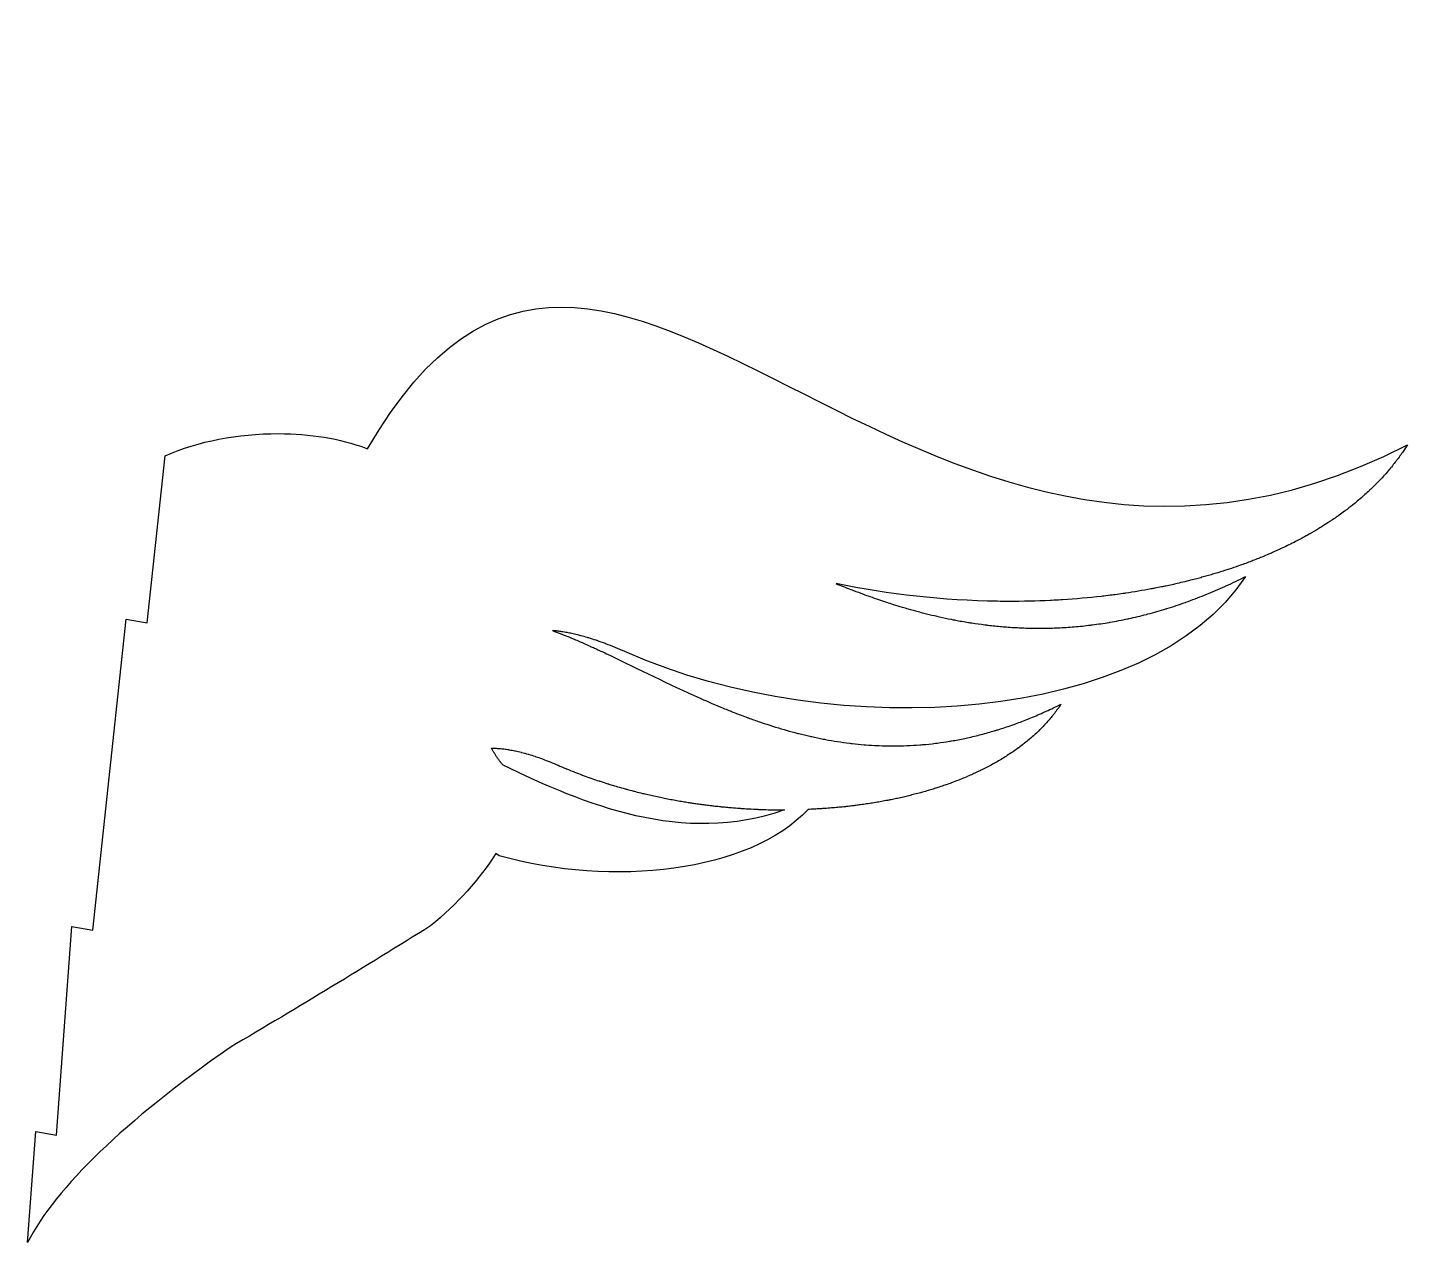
# Model space of a CAD drawing. Header units: centimetres. Extents: x -10.1 to 10.1, y -3.6 to 5.6.
# Drawn here: x 0.17 to 10.1, y -3.57 to 5.17 of the extents above; entities that cross this region are included whole.
import ezdxf

# ---------------------------------------------------------------- set-up
doc = ezdxf.new("R2010")
doc.units = ezdxf.units.CM
doc.header["$MEASUREMENT"] = 0
doc.layers.add('Camada 1', color=7, linetype='Continuous')

msp = doc.modelspace()

# ---------------------------------------------------------------- linework, layer by layer
at = {"layer": 'Camada 1'}
for points, knots in [([(3.56642, -0.79054), (4.37549, -1.01895), (5.36948, -0.90966), (5.78929, -0.4565), (5.78929, -0.4565), (5.79635, -0.45624), (5.80329, -0.45589), (5.81025, -0.45552), (5.81025, -0.45552), (5.82221, -0.45499), (5.83406, -0.45444), (5.84592, -0.45383), (5.84592, -0.45383), (5.856, -0.45327), (5.86605, -0.45269), (5.87598, -0.45208), (5.87598, -0.45208), (5.8877, -0.45131), (5.89945, -0.45057), (5.91117, -0.44975), (5.91117, -0.44975), (5.91895, -0.44919), (5.92686, -0.44867), (5.93477, -0.44806), (5.93477, -0.44806), (5.94938, -0.44692), (5.96398, -0.44573), (5.97859, -0.44449), (5.97859, -0.44449), (5.98661, -0.44378), (5.9946, -0.44303), (6.00251, -0.44232), (6.00251, -0.44232), (6.01688, -0.44102), (6.03111, -0.43962), (6.04537, -0.43814), (6.04537, -0.43814), (6.05339, -0.43732), (6.06151, -0.43645), (6.06955, -0.43549), (6.06955, -0.43549), (6.08079, -0.43425), (6.09207, -0.433), (6.10328, -0.43165), (6.10328, -0.43165), (6.11323, -0.43046), (6.12328, -0.42922), (6.1332, -0.42792), (6.1332, -0.42792), (6.14458, -0.42641), (6.15595, -0.42493), (6.16733, -0.42342), (6.16733, -0.42342), (6.1745, -0.42244), (6.1818, -0.42146), (6.18897, -0.42048), (6.18897, -0.42048), (6.20358, -0.41836), (6.21807, -0.41614), (6.23252, -0.41392), (6.23252, -0.41392), (6.23961, -0.41284), (6.24665, -0.4117), (6.25374, -0.41056), (6.25374, -0.41056), (6.26821, -0.40823), (6.28258, -0.40585), (6.29708, -0.40334), (6.29708, -0.40334), (6.30391, -0.4022), (6.3106, -0.40096), (6.31743, -0.39977), (6.31743, -0.39977), (6.33264, -0.39702), (6.34783, -0.39419), (6.36294, -0.3913), (6.36294, -0.3913), (6.36773, -0.39037), (6.37239, -0.38939), (6.37717, -0.38847), (6.37717, -0.38847), (6.39021, -0.38588), (6.40339, -0.3832), (6.4163, -0.38045), (6.4163, -0.38045), (6.42204, -0.37926), (6.42781, -0.37802), (6.43339, -0.37683), (6.43339, -0.37683), (6.44776, -0.37373), (6.46189, -0.37059), (6.47601, -0.36728), (6.47601, -0.36728), (6.48199, -0.36588), (6.4881, -0.36453), (6.49408, -0.36315), (6.49408, -0.36315), (6.50821, -0.35979), (6.52234, -0.35632), (6.53647, -0.3528), (6.53647, -0.3528), (6.54306, -0.35111), (6.54951, -0.34944), (6.5561, -0.34775), (6.5561, -0.34775), (6.57033, -0.34402), (6.58446, -0.34037), (6.59849, -0.33653), (6.59849, -0.33653), (6.60352, -0.33513), (6.60854, -0.3337), (6.61357, -0.3323), (6.61357, -0.3323), (6.62672, -0.32862), (6.63966, -0.32492), (6.6526, -0.32108), (6.6526, -0.32108), (6.65837, -0.31939), (6.66398, -0.31772), (6.66972, -0.31597), (6.66972, -0.31597), (6.6825, -0.31213), (6.69533, -0.30816), (6.7079, -0.30414), (6.7079, -0.30414), (6.71282, -0.30258), (6.71772, -0.30104), (6.72261, -0.29948), (6.72261, -0.29948), (6.73674, -0.29493), (6.75074, -0.29022), (6.76465, -0.28548), (6.76465, -0.28548), (6.76978, -0.28368), (6.77481, -0.28191), (6.77997, -0.28016), (6.77997, -0.28016), (6.79407, -0.27524), (6.8081, -0.27019), (6.82199, -0.26513), (6.82199, -0.26513), (6.82604, -0.26357), (6.83025, -0.26203), (6.83432, -0.26053), (6.83432, -0.26053), (6.84916, -0.25489), (6.86401, -0.24926), (6.87861, -0.24346), (6.87861, -0.24346), (6.88075, -0.24259), (6.88279, -0.24171), (6.88496, -0.24087), (6.88496, -0.24087), (6.89882, -0.23529), (6.91248, -0.2296), (6.92613, -0.22386), (6.92613, -0.22386), (6.92912, -0.22256), (6.93214, -0.22132), (6.93513, -0.22013), (6.93513, -0.22013), (6.94891, -0.21418), (6.96241, -0.20814), (6.97596, -0.20203), (6.97596, -0.20203), (6.98014, -0.20012), (6.98445, -0.19819), (6.98863, -0.19629), (6.98863, -0.19629), (7.00178, -0.1902), (7.01482, -0.18404), (7.02776, -0.17774), (7.02776, -0.17774), (7.03168, -0.17589), (7.03554, -0.17401), (7.03935, -0.1721), (7.03935, -0.1721), (7.05263, -0.16554), (7.06581, -0.15887), (7.07885, -0.1521), (7.07885, -0.1521), (7.0816, -0.15059), (7.08435, -0.14922), (7.08721, -0.14771), (7.08721, -0.14771), (7.10025, -0.14078), (7.11317, -0.13382), (7.126, -0.12668), (7.126, -0.12668), (7.12732, -0.12597), (7.12875, -0.12522), (7.12994, -0.12451), (7.12994, -0.12451), (7.14349, -0.11692), (7.15677, -0.10922), (7.16992, -0.10136), (7.16992, -0.10136), (7.17267, -0.0998), (7.17532, -0.09826), (7.17796, -0.0967), (7.17796, -0.0967), (7.19087, -0.08889), (7.2037, -0.08093), (7.21625, -0.07294), (7.21625, -0.07294), (7.21853, -0.07148), (7.2207, -0.07006), (7.22297, -0.06871), (7.22297, -0.06871), (7.23575, -0.06048), (7.24834, -0.05217), (7.26067, -0.04376), (7.26067, -0.04376), (7.26258, -0.04236), (7.26461, -0.04106), (7.26654, -0.03969), (7.26654, -0.03969), (7.27935, -0.03085), (7.29218, -0.02186), (7.30459, -0.0127), (7.30459, -0.0127), (7.30472, -0.01259), (7.30485, -0.01249), (7.30496, -0.01238), (7.30496, -0.01238), (7.31705, -0.00349), (7.3289, 0.00561), (7.34065, 0.01474), (7.34065, 0.01474), (7.34279, 0.01635), (7.34496, 0.01794), (7.34697, 0.01966), (7.34697, 0.01966), (7.35824, 0.02855), (7.36925, 0.0376), (7.38015, 0.04683), (7.38015, 0.04683), (7.38229, 0.0485), (7.38433, 0.0503), (7.38637, 0.05199), (7.38637, 0.05199), (7.39724, 0.0613), (7.40801, 0.0707), (7.41844, 0.08019), (7.41844, 0.08019), (7.42035, 0.08194), (7.42228, 0.08366), (7.42421, 0.0854), (7.42421, 0.0854), (7.43485, 0.09522), (7.4454, 0.10514), (7.45567, 0.11527), (7.45567, 0.11527), (7.45662, 0.1162), (7.45758, 0.11718), (7.45853, 0.1181), (7.45853, 0.1181), (7.46872, 0.12813), (7.47866, 0.13837), (7.48845, 0.14863), (7.48845, 0.14863), (7.48943, 0.14966), (7.49038, 0.15064), (7.49133, 0.15167), (7.49133, 0.15167), (7.50101, 0.16202), (7.51049, 0.17255), (7.51969, 0.18318), (7.51969, 0.18318), (7.52136, 0.18509), (7.52302, 0.18696), (7.52461, 0.18882), (7.52461, 0.18882), (7.53358, 0.19927), (7.54231, 0.2098), (7.5508, 0.22044), (7.5508, 0.22044), (7.55247, 0.2225), (7.55416, 0.22457), (7.55572, 0.22663), (7.55572, 0.22663), (7.56435, 0.23748), (7.57273, 0.24843), (7.58072, 0.25949), (7.58072, 0.25949), (7.58194, 0.26105), (7.583, 0.26274), (7.58421, 0.26431), (7.58421, 0.26431), (7.59257, 0.27608), (7.60096, 0.28794), (7.60887, 0.29998), (7.60887, 0.29998), (7.57355, 0.28241), (7.53862, 0.26593), (7.50365, 0.25005), (7.50365, 0.25005), (7.49624, 0.24669), (7.4887, 0.24322), (7.48124, 0.23992), (7.48124, 0.23992), (7.44751, 0.22484), (7.41385, 0.21042), (7.38046, 0.19703), (7.38046, 0.19703), (7.37445, 0.19465), (7.36861, 0.19237), (7.36273, 0.18999), (7.36273, 0.18999), (7.33209, 0.1779), (7.3018, 0.16642), (7.27163, 0.15557), (7.27163, 0.15557), (7.26602, 0.15361), (7.26052, 0.15155), (7.25499, 0.14962), (7.25499, 0.14962), (7.22208, 0.13803), (7.1894, 0.12729), (7.15683, 0.11716), (7.15683, 0.11716), (7.14942, 0.11488), (7.14212, 0.11266), (7.13468, 0.11039), (7.13468, 0.11039), (7.10153, 0.10047), (7.06848, 0.09086), (7.0357, 0.08237), (7.0357, 0.08237), (7.03557, 0.08232), (7.03533, 0.08232), (7.03512, 0.08216), (7.03512, 0.08216), (7.00231, 0.07369), (6.96974, 0.0661), (6.93733, 0.05901), (6.93733, 0.05901), (6.9305, 0.0575), (6.92368, 0.05597), (6.91675, 0.05451), (6.91675, 0.05451), (6.88503, 0.0479), (6.85341, 0.04176), (6.82206, 0.03631), (6.82206, 0.03631), (6.81706, 0.03549), (6.81201, 0.0347), (6.80687, 0.03388), (6.80687, 0.03388), (6.7779, 0.02906), (6.74903, 0.02483), (6.72032, 0.02113), (6.72032, 0.02113), (6.7154, 0.02052), (6.71053, 0.01973), (6.70571, 0.01917), (6.70571, 0.01917), (6.6747, 0.01533), (6.64382, 0.01224), (6.61319, 0.00962), (6.61319, 0.00962), (6.60684, 0.00906), (6.60052, 0.00859), (6.59414, 0.00811), (6.59414, 0.00811), (6.5313, 0.00319), (6.46918, 0.00073), (6.40777, 0.00062), (6.40777, 0.00062), (6.40213, 0.00062), (6.39639, 0.00057), (6.39065, 0.00062), (6.39065, 0.00062), (6.36073, 0.00073), (6.33093, 0.00133), (6.30135, 0.00253), (6.30135, 0.00253), (6.29656, 0.00269), (6.2919, 0.00295), (6.28725, 0.00319), (6.28725, 0.00319), (6.25971, 0.00443), (6.2323, 0.00607), (6.20502, 0.00819), (6.20502, 0.00819), (6.20118, 0.00851), (6.19724, 0.00872), (6.1933, 0.00906), (6.1933, 0.00906), (6.16409, 0.01149), (6.13512, 0.01438), (6.10615, 0.01769), (6.10615, 0.01769), (6.10041, 0.0184), (6.09456, 0.01915), (6.08879, 0.01986), (6.08879, 0.01986), (6.02989, 0.02703), (5.97174, 0.03608), (5.91438, 0.04679), (5.91438, 0.04679), (5.90914, 0.04772), (5.90388, 0.0487), (5.89872, 0.04973), (5.89872, 0.04973), (5.87067, 0.0551), (5.84268, 0.06084), (5.81503, 0.06698), (5.81503, 0.06698), (5.81072, 0.06796), (5.80654, 0.06889), (5.80236, 0.06992), (5.80236, 0.06992), (5.77566, 0.07593), (5.74934, 0.08228), (5.72298, 0.08889), (5.72298, 0.08889), (5.72036, 0.08955), (5.71785, 0.09019), (5.7152, 0.0908), (5.7152, 0.0908), (5.68731, 0.09797), (5.65953, 0.10554), (5.63201, 0.1134), (5.63201, 0.1134), (5.62719, 0.1148), (5.6223, 0.11615), (5.61751, 0.11753), (5.61751, 0.11753), (5.5616, 0.13364), (5.50644, 0.15108), (5.45183, 0.16952), (5.45183, 0.16952), (5.44789, 0.17092), (5.44392, 0.17227), (5.44011, 0.17354), (5.44011, 0.17354), (5.41307, 0.18285), (5.38613, 0.19235), (5.35941, 0.20201), (5.35941, 0.20201), (5.35666, 0.20309), (5.3538, 0.20418), (5.35105, 0.20521), (5.35105, 0.20521), (5.32472, 0.21487), (5.2985, 0.22474), (5.27239, 0.23487), (5.27239, 0.23487), (5.27096, 0.23543), (5.26953, 0.23595), (5.2681, 0.23656), (5.2681, 0.23656), (5.24138, 0.24691), (5.21495, 0.25749), (5.18859, 0.26828), (5.18859, 0.26828), (5.18465, 0.26984), (5.18081, 0.27143), (5.177, 0.27299), (5.177, 0.27299), (5.12326, 0.29506), (5.07011, 0.31789), (5.01756, 0.34115), (5.01756, 0.34115), (5.01579, 0.34197), (5.01396, 0.34276), (5.01219, 0.34364), (5.01219, 0.34364), (4.78364, 0.44513), (4.56748, 0.5552), (4.36158, 0.65289), (4.36158, 0.65289), (4.35391, 0.65649), (4.34639, 0.66001), (4.33885, 0.66353), (4.33885, 0.66353), (4.32065, 0.67216), (4.30244, 0.68065), (4.28427, 0.68904), (4.28427, 0.68904), (4.27313, 0.69425), (4.26199, 0.69933), (4.25099, 0.70441), (4.25099, 0.70441), (4.24117, 0.70886), (4.23149, 0.71333), (4.22178, 0.71772), (4.22178, 0.71772), (4.20405, 0.72568), (4.18646, 0.73352), (4.16886, 0.74129), (4.16886, 0.74129), (4.16026, 0.74507), (4.15164, 0.74878), (4.1429, 0.75248), (4.1429, 0.75248), (4.13009, 0.75806), (4.11726, 0.76351), (4.10448, 0.76888), (4.10448, 0.76888), (4.09657, 0.77224), (4.08866, 0.7756), (4.08077, 0.77888), (4.08077, 0.77888), (4.0628, 0.78634), (4.04487, 0.79354), (4.02703, 0.8006), (4.02703, 0.8006), (4.01962, 0.80359), (4.01219, 0.80647), (4.00475, 0.80933), (4.00475, 0.80933), (3.98647, 0.81647), (3.96824, 0.82333), (3.95017, 0.82997), (3.95017, 0.82997), (3.94967, 0.83016), (3.94922, 0.83034), (3.94861, 0.83055), (3.94861, 0.83055), (3.94872, 0.83055), (3.94885, 0.83055), (3.94898, 0.8305), (3.94898, 0.8305), (3.95626, 0.82992), (3.96382, 0.82918), (3.97136, 0.82836), (3.97136, 0.82836), (3.97951, 0.82746), (3.98787, 0.82651), (3.99626, 0.82537), (3.99626, 0.82537), (4.0056, 0.8241), (4.01518, 0.82272), (4.02473, 0.82119), (4.02473, 0.82119), (4.0319, 0.82005), (4.03896, 0.81884), (4.04616, 0.81751), (4.04616, 0.81751), (4.0573, 0.81555), (4.06868, 0.81333), (4.08016, 0.81095), (4.08016, 0.81095), (4.08625, 0.80973), (4.09225, 0.80841), (4.09836, 0.80706), (4.09836, 0.80706), (4.11154, 0.80412), (4.12495, 0.8009), (4.13871, 0.79748), (4.13871, 0.79748), (4.14363, 0.79624), (4.14853, 0.79491), (4.15355, 0.79362), (4.15355, 0.79362), (4.169, 0.78955), (4.18469, 0.78518), (4.2007, 0.78044), (4.2007, 0.78044), (4.20406, 0.77943), (4.20729, 0.7784), (4.21065, 0.7774), (4.21065, 0.7774), (4.22824, 0.77208), (4.24608, 0.76639), (4.26425, 0.76023), (4.26425, 0.76023), (4.26653, 0.75946), (4.26893, 0.75867), (4.27121, 0.7579), (4.27121, 0.7579), (4.29084, 0.75118), (4.31084, 0.74409), (4.33119, 0.73639), (4.33119, 0.73639), (4.33214, 0.73597), (4.33323, 0.73562), (4.33431, 0.7352), (4.33431, 0.7352), (4.35574, 0.7271), (4.37765, 0.7185), (4.40001, 0.7093), (4.40001, 0.7093), (4.40025, 0.70925), (4.40038, 0.70911), (4.40059, 0.70906), (4.40059, 0.70906), (4.42358, 0.69961), (4.44692, 0.68953), (4.47073, 0.67887), (4.47073, 0.67887), (5.99674, -0.00119), (8.2553, 0.1709), (8.93716, 1.21881), (8.93716, 1.21881), (8.88988, 1.19505), (8.84307, 1.17267), (8.79653, 1.15147), (8.79653, 1.15147), (8.79378, 1.1502), (8.791, 1.14893), (8.78825, 1.14774), (8.78825, 1.14774), (8.74301, 1.12723), (8.698, 1.10787), (8.65321, 1.08969), (8.65321, 1.08969), (8.64985, 1.08831), (8.64652, 1.08694), (8.64316, 1.08564), (8.64316, 1.08564), (8.59815, 1.06749), (8.55336, 1.05037), (8.50899, 1.0345), (8.50899, 1.0345), (8.50719, 1.03392), (8.5055, 1.03331), (8.50383, 1.03273), (8.50383, 1.03273), (8.45954, 1.01699), (8.41549, 1.00233), (8.3718, 0.98881), (8.3718, 0.98881), (8.36966, 0.9881), (8.36738, 0.98735), (8.36521, 0.98672), (8.36521, 0.98672), (8.32166, 0.97331), (8.27845, 0.96103), (8.23546, 0.94973), (8.23546, 0.94973), (8.23213, 0.94878), (8.22863, 0.94788), (8.2253, 0.94703), (8.2253, 0.94703), (8.18268, 0.93594), (8.14055, 0.92584), (8.09851, 0.91679), (8.09851, 0.91679), (8.09518, 0.91608), (8.09195, 0.91533), (8.08872, 0.9147), (8.08872, 0.9147), (8.04657, 0.9057), (8.00479, 0.89763), (7.96325, 0.89052), (7.96325, 0.89052), (7.96124, 0.89015), (7.95907, 0.88988), (7.95693, 0.88951), (7.95693, 0.88951), (7.91648, 0.88268), (7.87613, 0.87684), (7.83615, 0.87165), (7.83615, 0.87165), (7.83184, 0.87112), (7.82755, 0.87051), (7.82324, 0.86998), (7.82324, 0.86998), (7.78361, 0.86511), (7.74437, 0.86112), (7.70521, 0.85781), (7.70521, 0.85781), (7.70042, 0.85744), (7.69553, 0.85704), (7.6906, 0.85667), (7.6906, 0.85667), (7.65181, 0.85363), (7.61326, 0.8513), (7.57495, 0.84974), (7.57495, 0.84974), (7.5704, 0.84955), (7.56598, 0.84942), (7.56154, 0.84929), (7.56154, 0.84929), (7.52468, 0.84797), (7.48807, 0.84733), (7.45155, 0.84738), (7.45155, 0.84738), (7.44724, 0.84738), (7.44282, 0.84733), (7.43851, 0.84733), (7.43851, 0.84733), (7.40142, 0.84757), (7.36464, 0.84847), (7.32802, 0.84998), (7.32802, 0.84998), (7.3218, 0.85027), (7.31556, 0.85054), (7.30934, 0.8508), (7.30934, 0.8508), (7.27391, 0.85247), (7.23859, 0.85474), (7.20353, 0.85757), (7.20353, 0.85757), (7.19681, 0.85813), (7.19012, 0.85871), (7.1834, 0.85929), (7.1834, 0.85929), (7.15025, 0.86215), (7.1172, 0.86556), (7.08455, 0.86948), (7.08455, 0.86948), (7.07651, 0.87038), (7.06852, 0.87139), (7.06061, 0.87242), (7.06061, 0.87242), (7.02947, 0.87628), (6.99849, 0.88073), (6.96771, 0.88544), (6.96771, 0.88544), (6.95943, 0.88671), (6.9512, 0.88798), (6.94292, 0.8893), (6.94292, 0.8893), (6.91154, 0.89438), (6.88045, 0.89988), (6.84944, 0.90581), (6.84944, 0.90581), (6.83936, 0.90772), (6.82944, 0.90965), (6.81938, 0.91163), (6.81938, 0.91163), (6.79125, 0.91724), (6.7631, 0.92322), (6.73508, 0.92946), (6.73508, 0.92946), (6.72299, 0.93216), (6.71079, 0.93496), (6.6987, 0.93777), (6.6987, 0.93777), (6.67343, 0.9437), (6.6483, 0.94986), (6.62327, 0.95626), (6.62327, 0.95626), (6.60917, 0.95986), (6.59514, 0.96348), (6.58112, 0.96721), (6.58112, 0.96721), (6.55707, 0.97361), (6.53315, 0.98017), (6.50942, 0.987), (6.50942, 0.987), (6.49519, 0.99107), (6.48095, 0.99523), (6.46682, 0.99946), (6.46682, 0.99946), (6.44539, 1.00581), (6.42409, 1.01232), (6.40276, 1.01904), (6.40276, 1.01904), (6.38601, 1.02423), (6.36948, 1.02954), (6.35286, 1.03497), (6.35286, 1.03497), (6.33394, 1.04113), (6.31513, 1.04748), (6.29634, 1.05389), (6.29634, 1.05389), (6.27562, 1.0609), (6.25493, 1.06807), (6.23445, 1.07537), (6.23445, 1.07537), (6.2185, 1.08101), (6.20273, 1.08669), (6.18704, 1.09246), (6.18704, 1.09246), (6.1631, 1.10119), (6.13928, 1.11011), (6.11558, 1.11916), (6.11558, 1.11916), (6.10949, 1.12149), (6.10338, 1.1239), (6.09738, 1.12622), (6.09738, 1.12622), (6.06158, 1.14), (6.02605, 1.15405), (5.99073, 1.16842), (5.99073, 1.16842), (5.99049, 1.16855), (5.99036, 1.16861), (5.99015, 1.16868), (5.99015, 1.16868), (6.37223, 1.08968), (6.76583, 1.04692), (7.15284, 1.04102), (7.15284, 1.04102), (7.15308, 1.04102), (7.15321, 1.04102), (7.15342, 1.04102), (7.15342, 1.04102), (7.17832, 1.04057), (7.20311, 1.04036), (7.22787, 1.04031), (7.22787, 1.04031), (7.23001, 1.04031), (7.23229, 1.04031), (7.23446, 1.04031), (7.23446, 1.04031), (7.33439, 1.04012), (7.43364, 1.04235), (7.53214, 1.04708), (7.53214, 1.04708), (7.53479, 1.04719), (7.53754, 1.04732), (7.54018, 1.04742), (7.54018, 1.04742), (7.56304, 1.04856), (7.58579, 1.04983), (7.60852, 1.0512), (7.60852, 1.0512), (7.61236, 1.05146), (7.61606, 1.0517), (7.6199, 1.05191), (7.6199, 1.05191), (7.71483, 1.05792), (7.80881, 1.06622), (7.90168, 1.07681), (7.90168, 1.07681), (7.90732, 1.07745), (7.91282, 1.07805), (7.91832, 1.07872), (7.91832, 1.07872), (7.93806, 1.081), (7.95782, 1.08346), (7.97745, 1.08594), (7.97745, 1.08594), (7.98462, 1.08689), (7.99168, 1.08785), (7.99888, 1.08874), (7.99888, 1.08874), (8.01825, 1.09139), (8.03767, 1.09401), (8.05704, 1.09684), (8.05704, 1.09684), (8.06268, 1.09761), (8.06831, 1.09851), (8.07395, 1.09935), (8.07395, 1.09935), (8.13621, 1.10853), (8.19759, 1.11874), (8.25842, 1.13012), (8.25842, 1.13012), (8.26702, 1.13173), (8.27564, 1.13327), (8.28416, 1.13491), (8.28416, 1.13491), (8.30043, 1.13809), (8.3166, 1.14131), (8.33276, 1.14454), (8.33276, 1.14454), (8.34329, 1.14668), (8.35372, 1.14885), (8.36414, 1.151), (8.36414, 1.151), (8.37933, 1.15418), (8.39443, 1.1574), (8.40938, 1.16068), (8.40938, 1.16068), (8.42147, 1.16341), (8.43343, 1.16613), (8.44542, 1.16891), (8.44542, 1.16891), (8.4637, 1.17309), (8.48204, 1.17732), (8.50011, 1.18169), (8.50011, 1.18169), (8.5189, 1.18627), (8.53758, 1.19087), (8.55625, 1.19558), (8.55625, 1.19558), (8.5699, 1.19913), (8.58326, 1.20275), (8.59681, 1.20635), (8.59681, 1.20635), (8.6089, 1.20958), (8.62099, 1.21275), (8.63295, 1.21609), (8.63295, 1.21609), (8.64589, 1.21964), (8.65869, 1.22326), (8.67137, 1.22699), (8.67137, 1.22699), (8.68418, 1.23064), (8.69688, 1.23435), (8.70955, 1.23813), (8.70955, 1.23813), (8.72188, 1.24178), (8.73434, 1.24554), (8.74664, 1.24932), (8.74664, 1.24932), (8.76019, 1.25345), (8.7736, 1.25776), (8.78699, 1.26199), (8.78699, 1.26199), (8.79786, 1.26554), (8.80887, 1.26895), (8.81964, 1.27252), (8.81964, 1.27252), (8.84239, 1.27998), (8.86491, 1.28765), (8.88743, 1.29557), (8.88743, 1.29557), (8.89735, 1.29909), (8.9073, 1.30274), (8.91722, 1.30634), (8.91722, 1.30634), (8.93159, 1.31153), (8.94595, 1.31676), (8.96019, 1.32208), (8.96019, 1.32208), (8.97061, 1.32602), (8.98091, 1.32999), (8.9912, 1.33399), (8.9912, 1.33399), (9.00438, 1.33907), (9.01753, 1.34423), (9.0306, 1.34949), (9.0306, 1.34949), (9.04124, 1.35367), (9.05166, 1.3579), (9.06219, 1.36222), (9.06219, 1.36222), (9.07584, 1.36791), (9.08934, 1.37368), (9.10299, 1.37944), (9.10299, 1.37944), (9.11222, 1.38344), (9.12154, 1.38735), (9.13077, 1.39135), (9.13077, 1.39135), (9.1522, 1.4008), (9.1735, 1.4104), (9.19456, 1.42022), (9.19456, 1.42022), (9.2021, 1.42382), (9.20964, 1.42744), (9.21718, 1.43109), (9.21718, 1.43109), (9.23179, 1.43805), (9.24639, 1.44503), (9.26086, 1.45223), (9.26086, 1.45223), (9.26949, 1.4566), (9.27808, 1.46096), (9.28674, 1.46533), (9.28674, 1.46533), (9.30002, 1.4721), (9.3132, 1.47893), (9.32624, 1.48586), (9.32624, 1.48586), (9.33484, 1.49036), (9.34333, 1.49491), (9.35185, 1.49951), (9.35185, 1.49951), (9.36622, 1.50734), (9.38045, 1.51525), (9.39458, 1.52327), (9.39458, 1.52327), (9.40093, 1.52687), (9.40739, 1.53039), (9.41374, 1.53404), (9.41374, 1.53404), (9.43387, 1.54568), (9.45398, 1.55756), (9.47372, 1.56965), (9.47372, 1.56965), (9.47854, 1.57264), (9.4833, 1.57574), (9.48822, 1.5788), (9.48822, 1.5788), (9.5033, 1.58819), (9.51828, 1.59766), (9.53299, 1.6073), (9.53299, 1.6073), (9.54016, 1.61198), (9.54722, 1.61675), (9.55442, 1.62153), (9.55442, 1.62153), (9.56662, 1.62981), (9.57897, 1.63812), (9.59104, 1.64648), (9.59104, 1.64648), (9.59821, 1.65151), (9.60541, 1.65661), (9.61258, 1.66169), (9.61258, 1.66169), (9.62517, 1.67071), (9.63761, 1.67981), (9.65005, 1.68902), (9.65005, 1.68902), (9.65606, 1.69352), (9.66214, 1.69802), (9.66815, 1.70257), (9.66815, 1.70257), (9.68588, 1.71598), (9.70323, 1.72956), (9.72035, 1.74337), (9.72035, 1.74337), (9.72395, 1.74636), (9.72752, 1.74948), (9.73112, 1.7525), (9.73112, 1.7525), (9.7449, 1.76388), (9.75853, 1.77528), (9.77195, 1.78684), (9.77195, 1.78684), (9.77769, 1.79187), (9.78333, 1.79697), (9.78904, 1.80205), (9.78904, 1.80205), (9.80018, 1.81197), (9.81132, 1.82197), (9.82222, 1.83208), (9.82222, 1.83208), (9.82809, 1.83761), (9.83394, 1.84311), (9.83981, 1.84867), (9.83981, 1.84867), (9.85082, 1.8592), (9.86159, 1.86981), (9.87225, 1.8805), (9.87225, 1.8805), (9.87717, 1.88537), (9.88207, 1.89021), (9.88686, 1.89513), (9.88686, 1.89513), (9.90207, 1.91056), (9.91692, 1.92619), (9.93128, 1.94209), (9.93128, 1.94209), (9.93332, 1.94431), (9.93522, 1.94659), (9.93729, 1.94886), (9.93729, 1.94886), (9.94996, 1.96286), (9.96229, 1.97709), (9.97438, 1.99151), (9.97438, 1.99151), (9.9788, 1.99672), (9.98311, 2.00209), (9.98756, 2.00739), (9.98756, 2.00739), (9.9969, 2.0189), (10.00611, 2.03038), (10.01521, 2.04205), (10.01521, 2.04205), (10.02, 2.04816), (10.02466, 2.05433), (10.02931, 2.06049), (10.02931, 2.06049), (10.03817, 2.07221), (10.0469, 2.08414), (10.0554, 2.0961), (10.0554, 2.0961), (10.05934, 2.10168), (10.06344, 2.10724), (10.06739, 2.11287), (10.06739, 2.11287), (10.07959, 2.13033), (10.09144, 2.14806), (10.10282, 2.16595), (10.10282, 2.16595), (6.45176, 0.2972), (4.37404, 5.16961), (2.61842, 2.13756), (2.61842, 2.13756), (2.61842, 2.13756), (2.60715, 2.14388), (2.60715, 2.14388), (2.60715, 2.14388), (2.41617, 2.21302), (2.2067, 2.2476), (1.97871, 2.2476), (1.97871, 2.2476), (1.67859, 2.2476), (1.40613, 2.19421), (1.16112, 2.08774), (1.16112, 2.08774), (1.16112, 2.08774), (1.03208, 0.88537), (1.03208, 0.88537), (1.03208, 0.88537), (1.03208, 0.88537), (0.88148, 0.91201), (0.88148, 0.91201), (0.88148, 0.91201), (0.88148, 0.91201), (0.64137, -1.32647), (0.64137, -1.32647), (0.64137, -1.32647), (0.64137, -1.32647), (0.49066, -1.29985), (0.49066, -1.29985), (0.49066, -1.29985), (0.49066, -1.29985), (0.3808, -2.8011), (0.3808, -2.8011), (0.3808, -2.8011), (0.3808, -2.8011), (0.23007, -2.77448), (0.23007, -2.77448), (0.23007, -2.77448), (0.23007, -2.77448), (0.17165, -3.57241), (0.17165, -3.57241), (0.17165, -3.57241), (0.3798, -3.1713), (0.86557, -2.70362), (1.62892, -2.1693), (1.62892, -2.1693), (2.12462, -1.87778), (2.6056, -1.58608), (3.07196, -1.29467), (3.07196, -1.29467), (3.26691, -1.13412), (3.42351, -0.9601), (3.54178, -0.77259), (3.54178, -0.77259), (3.54178, -0.77259), (3.56642, -0.79054), (3.56642, -0.79054)], [0, 0, 0, 0, 0.0035461, 0.0035461, 0.0035461, 0.0035461, 0.0070922, 0.0070922, 0.0070922, 0.0070922, 0.0106383, 0.0106383, 0.0106383, 0.0106383, 0.0141844, 0.0141844, 0.0141844, 0.0141844, 0.0177305, 0.0177305, 0.0177305, 0.0177305, 0.0212766, 0.0212766, 0.0212766, 0.0212766, 0.0248227, 0.0248227, 0.0248227, 0.0248227, 0.0283688, 0.0283688, 0.0283688, 0.0283688, 0.0319149, 0.0319149, 0.0319149, 0.0319149, 0.035461, 0.035461, 0.035461, 0.035461, 0.0390071, 0.0390071, 0.0390071, 0.0390071, 0.0425532, 0.0425532, 0.0425532, 0.0425532, 0.0460993, 0.0460993, 0.0460993, 0.0460993, 0.0496454, 0.0496454, 0.0496454, 0.0496454, 0.0531915, 0.0531915, 0.0531915, 0.0531915, 0.0567376, 0.0567376, 0.0567376, 0.0567376, 0.0602837, 0.0602837, 0.0602837, 0.0602837, 0.0638298, 0.0638298, 0.0638298, 0.0638298, 0.0673759, 0.0673759, 0.0673759, 0.0673759, 0.070922, 0.070922, 0.070922, 0.070922, 0.0744681, 0.0744681, 0.0744681, 0.0744681, 0.0780142, 0.0780142, 0.0780142, 0.0780142, 0.0815603, 0.0815603, 0.0815603, 0.0815603, 0.0851064, 0.0851064, 0.0851064, 0.0851064, 0.0886525, 0.0886525, 0.0886525, 0.0886525, 0.0921986, 0.0921986, 0.0921986, 0.0921986, 0.0957447, 0.0957447, 0.0957447, 0.0957447, 0.0992908, 0.0992908, 0.0992908, 0.0992908, 0.1028369, 0.1028369, 0.1028369, 0.1028369, 0.106383, 0.106383, 0.106383, 0.106383, 0.1099291, 0.1099291, 0.1099291, 0.1099291, 0.1134752, 0.1134752, 0.1134752, 0.1134752, 0.1170213, 0.1170213, 0.1170213, 0.1170213, 0.1205674, 0.1205674, 0.1205674, 0.1205674, 0.1241135, 0.1241135, 0.1241135, 0.1241135, 0.1276596, 0.1276596, 0.1276596, 0.1276596, 0.1312057, 0.1312057, 0.1312057, 0.1312057, 0.1347518, 0.1347518, 0.1347518, 0.1347518, 0.1382979, 0.1382979, 0.1382979, 0.1382979, 0.141844, 0.141844, 0.141844, 0.141844, 0.1453901, 0.1453901, 0.1453901, 0.1453901, 0.1489362, 0.1489362, 0.1489362, 0.1489362, 0.1524823, 0.1524823, 0.1524823, 0.1524823, 0.1560284, 0.1560284, 0.1560284, 0.1560284, 0.1595745, 0.1595745, 0.1595745, 0.1595745, 0.1631206, 0.1631206, 0.1631206, 0.1631206, 0.1666667, 0.1666667, 0.1666667, 0.1666667, 0.1702128, 0.1702128, 0.1702128, 0.1702128, 0.1737589, 0.1737589, 0.1737589, 0.1737589, 0.177305, 0.177305, 0.177305, 0.177305, 0.1808511, 0.1808511, 0.1808511, 0.1808511, 0.1843972, 0.1843972, 0.1843972, 0.1843972, 0.1879433, 0.1879433, 0.1879433, 0.1879433, 0.1914894, 0.1914894, 0.1914894, 0.1914894, 0.1950355, 0.1950355, 0.1950355, 0.1950355, 0.1985816, 0.1985816, 0.1985816, 0.1985816, 0.2021277, 0.2021277, 0.2021277, 0.2021277, 0.2056738, 0.2056738, 0.2056738, 0.2056738, 0.2092199, 0.2092199, 0.2092199, 0.2092199, 0.212766, 0.212766, 0.212766, 0.212766, 0.2163121, 0.2163121, 0.2163121, 0.2163121, 0.2198582, 0.2198582, 0.2198582, 0.2198582, 0.2234043, 0.2234043, 0.2234043, 0.2234043, 0.2269504, 0.2269504, 0.2269504, 0.2269504, 0.2304965, 0.2304965, 0.2304965, 0.2304965, 0.2340426, 0.2340426, 0.2340426, 0.2340426, 0.2375887, 0.2375887, 0.2375887, 0.2375887, 0.2411348, 0.2411348, 0.2411348, 0.2411348, 0.2446809, 0.2446809, 0.2446809, 0.2446809, 0.248227, 0.248227, 0.248227, 0.248227, 0.251773, 0.251773, 0.251773, 0.251773, 0.2553191, 0.2553191, 0.2553191, 0.2553191, 0.2588652, 0.2588652, 0.2588652, 0.2588652, 0.2624113, 0.2624113, 0.2624113, 0.2624113, 0.2659574, 0.2659574, 0.2659574, 0.2659574, 0.2695035, 0.2695035, 0.2695035, 0.2695035, 0.2730496, 0.2730496, 0.2730496, 0.2730496, 0.2765957, 0.2765957, 0.2765957, 0.2765957, 0.2801418, 0.2801418, 0.2801418, 0.2801418, 0.2836879, 0.2836879, 0.2836879, 0.2836879, 0.287234, 0.287234, 0.287234, 0.287234, 0.2907801, 0.2907801, 0.2907801, 0.2907801, 0.2943262, 0.2943262, 0.2943262, 0.2943262, 0.2978723, 0.2978723, 0.2978723, 0.2978723, 0.3014184, 0.3014184, 0.3014184, 0.3014184, 0.3049645, 0.3049645, 0.3049645, 0.3049645, 0.3085106, 0.3085106, 0.3085106, 0.3085106, 0.3120567, 0.3120567, 0.3120567, 0.3120567, 0.3156028, 0.3156028, 0.3156028, 0.3156028, 0.3191489, 0.3191489, 0.3191489, 0.3191489, 0.322695, 0.322695, 0.322695, 0.322695, 0.3262411, 0.3262411, 0.3262411, 0.3262411, 0.3297872, 0.3297872, 0.3297872, 0.3297872, 0.3333333, 0.3333333, 0.3333333, 0.3333333, 0.3368794, 0.3368794, 0.3368794, 0.3368794, 0.3404255, 0.3404255, 0.3404255, 0.3404255, 0.3439716, 0.3439716, 0.3439716, 0.3439716, 0.3475177, 0.3475177, 0.3475177, 0.3475177, 0.3510638, 0.3510638, 0.3510638, 0.3510638, 0.3546099, 0.3546099, 0.3546099, 0.3546099, 0.358156, 0.358156, 0.358156, 0.358156, 0.3617021, 0.3617021, 0.3617021, 0.3617021, 0.3652482, 0.3652482, 0.3652482, 0.3652482, 0.3687943, 0.3687943, 0.3687943, 0.3687943, 0.3723404, 0.3723404, 0.3723404, 0.3723404, 0.3758865, 0.3758865, 0.3758865, 0.3758865, 0.3794326, 0.3794326, 0.3794326, 0.3794326, 0.3829787, 0.3829787, 0.3829787, 0.3829787, 0.3865248, 0.3865248, 0.3865248, 0.3865248, 0.3900709, 0.3900709, 0.3900709, 0.3900709, 0.393617, 0.393617, 0.393617, 0.393617, 0.3971631, 0.3971631, 0.3971631, 0.3971631, 0.4007092, 0.4007092, 0.4007092, 0.4007092, 0.4042553, 0.4042553, 0.4042553, 0.4042553, 0.4078014, 0.4078014, 0.4078014, 0.4078014, 0.4113475, 0.4113475, 0.4113475, 0.4113475, 0.4148936, 0.4148936, 0.4148936, 0.4148936, 0.4184397, 0.4184397, 0.4184397, 0.4184397, 0.4219858, 0.4219858, 0.4219858, 0.4219858, 0.4255319, 0.4255319, 0.4255319, 0.4255319, 0.429078, 0.429078, 0.429078, 0.429078, 0.4326241, 0.4326241, 0.4326241, 0.4326241, 0.4361702, 0.4361702, 0.4361702, 0.4361702, 0.4397163, 0.4397163, 0.4397163, 0.4397163, 0.4432624, 0.4432624, 0.4432624, 0.4432624, 0.4468085, 0.4468085, 0.4468085, 0.4468085, 0.4503546, 0.4503546, 0.4503546, 0.4503546, 0.4539007, 0.4539007, 0.4539007, 0.4539007, 0.4574468, 0.4574468, 0.4574468, 0.4574468, 0.4609929, 0.4609929, 0.4609929, 0.4609929, 0.464539, 0.464539, 0.464539, 0.464539, 0.4680851, 0.4680851, 0.4680851, 0.4680851, 0.4716312, 0.4716312, 0.4716312, 0.4716312, 0.4751773, 0.4751773, 0.4751773, 0.4751773, 0.4787234, 0.4787234, 0.4787234, 0.4787234, 0.4822695, 0.4822695, 0.4822695, 0.4822695, 0.4858156, 0.4858156, 0.4858156, 0.4858156, 0.4893617, 0.4893617, 0.4893617, 0.4893617, 0.4929078, 0.4929078, 0.4929078, 0.4929078, 0.4964539, 0.4964539, 0.4964539, 0.4964539, 0.5, 0.5, 0.5, 0.5, 0.5035461, 0.5035461, 0.5035461, 0.5035461, 0.5070922, 0.5070922, 0.5070922, 0.5070922, 0.5106383, 0.5106383, 0.5106383, 0.5106383, 0.5141844, 0.5141844, 0.5141844, 0.5141844, 0.5177305, 0.5177305, 0.5177305, 0.5177305, 0.5212766, 0.5212766, 0.5212766, 0.5212766, 0.5248227, 0.5248227, 0.5248227, 0.5248227, 0.5283688, 0.5283688, 0.5283688, 0.5283688, 0.5319149, 0.5319149, 0.5319149, 0.5319149, 0.535461, 0.535461, 0.535461, 0.535461, 0.5390071, 0.5390071, 0.5390071, 0.5390071, 0.5425532, 0.5425532, 0.5425532, 0.5425532, 0.5460993, 0.5460993, 0.5460993, 0.5460993, 0.5496454, 0.5496454, 0.5496454, 0.5496454, 0.5531915, 0.5531915, 0.5531915, 0.5531915, 0.5567376, 0.5567376, 0.5567376, 0.5567376, 0.5602837, 0.5602837, 0.5602837, 0.5602837, 0.5638298, 0.5638298, 0.5638298, 0.5638298, 0.5673759, 0.5673759, 0.5673759, 0.5673759, 0.570922, 0.570922, 0.570922, 0.570922, 0.5744681, 0.5744681, 0.5744681, 0.5744681, 0.5780142, 0.5780142, 0.5780142, 0.5780142, 0.5815603, 0.5815603, 0.5815603, 0.5815603, 0.5851064, 0.5851064, 0.5851064, 0.5851064, 0.5886525, 0.5886525, 0.5886525, 0.5886525, 0.5921986, 0.5921986, 0.5921986, 0.5921986, 0.5957447, 0.5957447, 0.5957447, 0.5957447, 0.5992908, 0.5992908, 0.5992908, 0.5992908, 0.6028369, 0.6028369, 0.6028369, 0.6028369, 0.606383, 0.606383, 0.606383, 0.606383, 0.6099291, 0.6099291, 0.6099291, 0.6099291, 0.6134752, 0.6134752, 0.6134752, 0.6134752, 0.6170213, 0.6170213, 0.6170213, 0.6170213, 0.6205674, 0.6205674, 0.6205674, 0.6205674, 0.6241135, 0.6241135, 0.6241135, 0.6241135, 0.6276596, 0.6276596, 0.6276596, 0.6276596, 0.6312057, 0.6312057, 0.6312057, 0.6312057, 0.6347518, 0.6347518, 0.6347518, 0.6347518, 0.6382979, 0.6382979, 0.6382979, 0.6382979, 0.641844, 0.641844, 0.641844, 0.641844, 0.6453901, 0.6453901, 0.6453901, 0.6453901, 0.6489362, 0.6489362, 0.6489362, 0.6489362, 0.6524823, 0.6524823, 0.6524823, 0.6524823, 0.6560284, 0.6560284, 0.6560284, 0.6560284, 0.6595745, 0.6595745, 0.6595745, 0.6595745, 0.6631206, 0.6631206, 0.6631206, 0.6631206, 0.6666667, 0.6666667, 0.6666667, 0.6666667, 0.6702128, 0.6702128, 0.6702128, 0.6702128, 0.6737589, 0.6737589, 0.6737589, 0.6737589, 0.677305, 0.677305, 0.677305, 0.677305, 0.6808511, 0.6808511, 0.6808511, 0.6808511, 0.6843972, 0.6843972, 0.6843972, 0.6843972, 0.6879433, 0.6879433, 0.6879433, 0.6879433, 0.6914894, 0.6914894, 0.6914894, 0.6914894, 0.6950355, 0.6950355, 0.6950355, 0.6950355, 0.6985816, 0.6985816, 0.6985816, 0.6985816, 0.7021277, 0.7021277, 0.7021277, 0.7021277, 0.7056738, 0.7056738, 0.7056738, 0.7056738, 0.7092199, 0.7092199, 0.7092199, 0.7092199, 0.712766, 0.712766, 0.712766, 0.712766, 0.7163121, 0.7163121, 0.7163121, 0.7163121, 0.7198582, 0.7198582, 0.7198582, 0.7198582, 0.7234043, 0.7234043, 0.7234043, 0.7234043, 0.7269504, 0.7269504, 0.7269504, 0.7269504, 0.7304965, 0.7304965, 0.7304965, 0.7304965, 0.7340426, 0.7340426, 0.7340426, 0.7340426, 0.7375887, 0.7375887, 0.7375887, 0.7375887, 0.7411348, 0.7411348, 0.7411348, 0.7411348, 0.7446809, 0.7446809, 0.7446809, 0.7446809, 0.748227, 0.748227, 0.748227, 0.748227, 0.751773, 0.751773, 0.751773, 0.751773, 0.7553191, 0.7553191, 0.7553191, 0.7553191, 0.7588652, 0.7588652, 0.7588652, 0.7588652, 0.7624113, 0.7624113, 0.7624113, 0.7624113, 0.7659574, 0.7659574, 0.7659574, 0.7659574, 0.7695035, 0.7695035, 0.7695035, 0.7695035, 0.7730496, 0.7730496, 0.7730496, 0.7730496, 0.7765957, 0.7765957, 0.7765957, 0.7765957, 0.7801418, 0.7801418, 0.7801418, 0.7801418, 0.7836879, 0.7836879, 0.7836879, 0.7836879, 0.787234, 0.787234, 0.787234, 0.787234, 0.7907801, 0.7907801, 0.7907801, 0.7907801, 0.7943262, 0.7943262, 0.7943262, 0.7943262, 0.7978723, 0.7978723, 0.7978723, 0.7978723, 0.8014184, 0.8014184, 0.8014184, 0.8014184, 0.8049645, 0.8049645, 0.8049645, 0.8049645, 0.8085106, 0.8085106, 0.8085106, 0.8085106, 0.8120567, 0.8120567, 0.8120567, 0.8120567, 0.8156028, 0.8156028, 0.8156028, 0.8156028, 0.8191489, 0.8191489, 0.8191489, 0.8191489, 0.822695, 0.822695, 0.822695, 0.822695, 0.8262411, 0.8262411, 0.8262411, 0.8262411, 0.8297872, 0.8297872, 0.8297872, 0.8297872, 0.8333333, 0.8333333, 0.8333333, 0.8333333, 0.8368794, 0.8368794, 0.8368794, 0.8368794, 0.8404255, 0.8404255, 0.8404255, 0.8404255, 0.8439716, 0.8439716, 0.8439716, 0.8439716, 0.8475177, 0.8475177, 0.8475177, 0.8475177, 0.8510638, 0.8510638, 0.8510638, 0.8510638, 0.8546099, 0.8546099, 0.8546099, 0.8546099, 0.858156, 0.858156, 0.858156, 0.858156, 0.8617021, 0.8617021, 0.8617021, 0.8617021, 0.8652482, 0.8652482, 0.8652482, 0.8652482, 0.8687943, 0.8687943, 0.8687943, 0.8687943, 0.8723404, 0.8723404, 0.8723404, 0.8723404, 0.8758865, 0.8758865, 0.8758865, 0.8758865, 0.8794326, 0.8794326, 0.8794326, 0.8794326, 0.8829787, 0.8829787, 0.8829787, 0.8829787, 0.8865248, 0.8865248, 0.8865248, 0.8865248, 0.8900709, 0.8900709, 0.8900709, 0.8900709, 0.893617, 0.893617, 0.893617, 0.893617, 0.8971631, 0.8971631, 0.8971631, 0.8971631, 0.9007092, 0.9007092, 0.9007092, 0.9007092, 0.9042553, 0.9042553, 0.9042553, 0.9042553, 0.9078014, 0.9078014, 0.9078014, 0.9078014, 0.9113475, 0.9113475, 0.9113475, 0.9113475, 0.9148936, 0.9148936, 0.9148936, 0.9148936, 0.9184397, 0.9184397, 0.9184397, 0.9184397, 0.9219858, 0.9219858, 0.9219858, 0.9219858, 0.9255319, 0.9255319, 0.9255319, 0.9255319, 0.929078, 0.929078, 0.929078, 0.929078, 0.9326241, 0.9326241, 0.9326241, 0.9326241, 0.9361702, 0.9361702, 0.9361702, 0.9361702, 0.9397163, 0.9397163, 0.9397163, 0.9397163, 0.9432624, 0.9432624, 0.9432624, 0.9432624, 0.9468085, 0.9468085, 0.9468085, 0.9468085, 0.9503546, 0.9503546, 0.9503546, 0.9503546, 0.9539007, 0.9539007, 0.9539007, 0.9539007, 0.9574468, 0.9574468, 0.9574468, 0.9574468, 0.9609929, 0.9609929, 0.9609929, 0.9609929, 0.964539, 0.964539, 0.964539, 0.964539, 0.9680851, 0.9680851, 0.9680851, 0.9680851, 0.9716312, 0.9716312, 0.9716312, 0.9716312, 0.9751773, 0.9751773, 0.9751773, 0.9751773, 0.9787234, 0.9787234, 0.9787234, 0.9787234, 0.9822695, 0.9822695, 0.9822695, 0.9822695, 0.9858156, 0.9858156, 0.9858156, 0.9858156, 0.9893617, 0.9893617, 0.9893617, 0.9893617, 0.9929078, 0.9929078, 0.9929078, 0.9929078, 1, 1, 1, 1]), ([(3.51012, -0.01578), (3.51345, -0.02218), (3.51695, -0.0284), (3.52054, -0.03464), (3.52054, -0.03464), (3.5221, -0.03739), (3.52377, -0.04006), (3.52533, -0.04276), (3.52533, -0.04276), (3.52906, -0.04906), (3.53287, -0.05527), (3.53684, -0.06131), (3.53684, -0.06131), (3.53827, -0.06364), (3.5397, -0.06591), (3.54113, -0.06819), (3.54113, -0.06819), (3.54534, -0.0747), (3.54976, -0.081), (3.55407, -0.08727), (3.55407, -0.08727), (3.55539, -0.08896), (3.55658, -0.09079), (3.55791, -0.09254), (3.55791, -0.09254), (3.56259, -0.099), (3.56736, -0.10535), (3.57214, -0.11151), (3.57214, -0.11151), (3.57336, -0.11302), (3.57455, -0.1145), (3.57563, -0.11596), (3.57563, -0.11596), (3.58076, -0.12226), (3.58592, -0.12847), (3.59106, -0.1344), (3.59106, -0.1344), (3.59214, -0.13554), (3.5931, -0.13668), (3.59405, -0.13792), (3.59405, -0.13792), (4.1751, -0.4192), (4.8876, -0.71929), (5.61896, -0.45992), (5.61896, -0.45992), (5.61885, -0.45992), (5.61872, -0.45992), (5.61848, -0.45992), (5.61848, -0.45992), (5.60197, -0.45992), (5.58533, -0.45987), (5.56869, -0.45966), (5.56869, -0.45966), (5.56702, -0.45966), (5.56546, -0.45961), (5.56377, -0.45961), (5.56377, -0.45961), (5.52212, -0.45913), (5.48035, -0.458), (5.43857, -0.4563), (5.43857, -0.4563), (5.43508, -0.45619), (5.43161, -0.45604), (5.42815, -0.45588), (5.42815, -0.45588), (5.40637, -0.45495), (5.38457, -0.45387), (5.3629, -0.45268), (5.3629, -0.45268), (5.36004, -0.45247), (5.35713, -0.45231), (5.35427, -0.45212), (5.35427, -0.45212), (5.33847, -0.45119), (5.32257, -0.45016), (5.30662, -0.44902), (5.30662, -0.44902), (5.30278, -0.44876), (5.29897, -0.44849), (5.29514, -0.44825), (5.29514, -0.44825), (5.27575, -0.44679), (5.25635, -0.44531), (5.23696, -0.44365), (5.23696, -0.44365), (5.23095, -0.44309), (5.225, -0.44257), (5.21889, -0.44209), (5.21889, -0.44209), (5.20511, -0.44079), (5.19121, -0.4395), (5.17748, -0.43812), (5.17748, -0.43812), (5.16872, -0.43725), (5.15999, -0.43632), (5.15139, -0.43542), (5.15139, -0.43542), (5.13761, -0.43396), (5.12398, -0.43248), (5.11033, -0.43092), (5.11033, -0.43092), (5.10184, -0.42994), (5.09321, -0.42896), (5.08482, -0.42793), (5.08482, -0.42793), (5.07141, -0.42632), (5.05823, -0.42468), (5.04495, -0.42293), (5.04495, -0.42293), (5.03622, -0.42179), (5.02759, -0.42065), (5.01899, -0.41946), (5.01899, -0.41946), (5.00653, -0.41777), (4.99409, -0.41605), (4.98163, -0.41425), (4.98163, -0.41425), (4.97076, -0.41269), (4.95999, -0.4111), (4.94909, -0.40938), (4.94909, -0.40938), (4.93845, -0.40777), (4.92766, -0.40613), (4.917, -0.40438), (4.917, -0.40438), (4.90396, -0.40237), (4.89104, -0.4002), (4.87797, -0.39803), (4.87797, -0.39803), (4.87069, -0.39679), (4.86323, -0.39554), (4.85596, -0.39419), (4.85596, -0.39419), (4.84109, -0.3916), (4.82638, -0.38892), (4.81167, -0.38623), (4.81167, -0.38623), (4.80424, -0.38483), (4.7968, -0.38348), (4.78939, -0.38205), (4.78939, -0.38205), (4.77465, -0.37927), (4.75994, -0.37636), (4.7452, -0.37337), (4.7452, -0.37337), (4.73898, -0.37213), (4.73263, -0.37078), (4.72628, -0.36953), (4.72628, -0.36953), (4.71014, -0.36617), (4.69395, -0.3627), (4.67781, -0.35918), (4.67781, -0.35918), (4.6718, -0.35783), (4.66585, -0.35653), (4.65971, -0.35516), (4.65971, -0.35516), (4.64439, -0.35169), (4.62897, -0.34812), (4.61365, -0.34458), (4.61365, -0.34458), (4.60862, -0.34339), (4.6036, -0.3422), (4.59857, -0.34096), (4.59857, -0.34096), (4.58111, -0.33678), (4.56375, -0.33249), (4.54637, -0.3281), (4.54637, -0.3281), (4.54182, -0.32691), (4.53714, -0.32572), (4.53259, -0.32458), (4.53259, -0.32458), (4.51658, -0.32045), (4.50052, -0.31622), (4.48449, -0.31183), (4.48449, -0.31183), (4.48042, -0.3108), (4.47634, -0.30966), (4.47227, -0.30852), (4.47227, -0.30852), (4.4542, -0.3036), (4.43626, -0.29849), (4.41843, -0.29328), (4.41843, -0.29328), (4.41483, -0.2922), (4.41126, -0.29122), (4.40777, -0.29018), (4.40777, -0.29018), (4.39031, -0.28513), (4.37306, -0.27983), (4.35583, -0.27452), (4.35583, -0.27452), (4.35329, -0.27375), (4.3508, -0.27301), (4.3484, -0.27224), (4.3484, -0.27224), (4.32961, -0.26639), (4.31107, -0.26036), (4.29252, -0.2543), (4.29252, -0.2543), (4.29001, -0.25348), (4.28749, -0.25263), (4.28498, -0.25181), (4.28498, -0.25181), (4.26715, -0.24586), (4.24942, -0.23982), (4.23169, -0.23371), (4.23169, -0.23371), (4.22968, -0.233), (4.22764, -0.23225), (4.2256, -0.23154), (4.2256, -0.23154), (4.20692, -0.22503), (4.18851, -0.21831), (4.17017, -0.21154), (4.17017, -0.21154), (4.16776, -0.21067), (4.16549, -0.20985), (4.16321, -0.209), (4.16321, -0.209), (4.14501, -0.20223), (4.12707, -0.19529), (4.1091, -0.18828), (4.1091, -0.18828), (4.10804, -0.18791), (4.10709, -0.18751), (4.106, -0.18709), (4.106, -0.18709), (4.08745, -0.17976), (4.06891, -0.17235), (4.05057, -0.16476), (4.05057, -0.16476), (4.04877, -0.16399), (4.04697, -0.1632), (4.04507, -0.16238), (4.04507, -0.16238), (4.02639, -0.15468), (4.00798, -0.14677), (3.98951, -0.1387), (3.98951, -0.1387), (3.95085, -0.12179), (3.91387, -0.10671), (3.87831, -0.09364), (3.87831, -0.09364), (3.87783, -0.09343), (3.87749, -0.09332), (3.87712, -0.09322), (3.87712, -0.09322), (3.8599, -0.08682), (3.84299, -0.08086), (3.82648, -0.07533), (3.82648, -0.07533), (3.82577, -0.07507), (3.82492, -0.07477), (3.8241, -0.07451), (3.8241, -0.07451), (3.8078, -0.06909), (3.79187, -0.06411), (3.77632, -0.05953), (3.77632, -0.05953), (3.77537, -0.05921), (3.77441, -0.05892), (3.77346, -0.05866), (3.77346, -0.05866), (3.75814, -0.05416), (3.74317, -0.05009), (3.72856, -0.0463), (3.72856, -0.0463), (3.72726, -0.04598), (3.72594, -0.04564), (3.72464, -0.04532), (3.72464, -0.04532), (3.71038, -0.04175), (3.69651, -0.03849), (3.68297, -0.03561), (3.68297, -0.03561), (3.68154, -0.03535), (3.68022, -0.03505), (3.67879, -0.03474), (3.67879, -0.03474), (3.66588, -0.03199), (3.65305, -0.02958), (3.6405, -0.02746), (3.6405, -0.02746), (3.63822, -0.02709), (3.63595, -0.02675), (3.63367, -0.02632), (3.63367, -0.02632), (3.62195, -0.02447), (3.61055, -0.02275), (3.5993, -0.02145), (3.5993, -0.02145), (3.59679, -0.02108), (3.59427, -0.02079), (3.59176, -0.02058), (3.59176, -0.02058), (3.58123, -0.01934), (3.57094, -0.01841), (3.56075, -0.01764), (3.56075, -0.01764), (3.55742, -0.01738), (3.55416, -0.01711), (3.55083, -0.01698), (3.55083, -0.01698), (3.54173, -0.01645), (3.53263, -0.01611), (3.52387, -0.0159), (3.52387, -0.0159), (3.51982, -0.01585), (3.51585, -0.01579), (3.51191, -0.01579), (3.51191, -0.01579), (3.51131, -0.01578), (3.51073, -0.01578), (3.51012, -0.01578), (3.51012, -0.01578), (3.51012, -0.01578), (3.51012, -0.01578), (3.51012, -0.01578)], [0, 0, 0, 0, 0.0123457, 0.0123457, 0.0123457, 0.0123457, 0.0246914, 0.0246914, 0.0246914, 0.0246914, 0.037037, 0.037037, 0.037037, 0.037037, 0.0493827, 0.0493827, 0.0493827, 0.0493827, 0.0617284, 0.0617284, 0.0617284, 0.0617284, 0.0740741, 0.0740741, 0.0740741, 0.0740741, 0.0864198, 0.0864198, 0.0864198, 0.0864198, 0.0987654, 0.0987654, 0.0987654, 0.0987654, 0.1111111, 0.1111111, 0.1111111, 0.1111111, 0.1234568, 0.1234568, 0.1234568, 0.1234568, 0.1358025, 0.1358025, 0.1358025, 0.1358025, 0.1481481, 0.1481481, 0.1481481, 0.1481481, 0.1604938, 0.1604938, 0.1604938, 0.1604938, 0.1728395, 0.1728395, 0.1728395, 0.1728395, 0.1851852, 0.1851852, 0.1851852, 0.1851852, 0.1975309, 0.1975309, 0.1975309, 0.1975309, 0.2098765, 0.2098765, 0.2098765, 0.2098765, 0.2222222, 0.2222222, 0.2222222, 0.2222222, 0.2345679, 0.2345679, 0.2345679, 0.2345679, 0.2469136, 0.2469136, 0.2469136, 0.2469136, 0.2592593, 0.2592593, 0.2592593, 0.2592593, 0.2716049, 0.2716049, 0.2716049, 0.2716049, 0.2839506, 0.2839506, 0.2839506, 0.2839506, 0.2962963, 0.2962963, 0.2962963, 0.2962963, 0.308642, 0.308642, 0.308642, 0.308642, 0.3209877, 0.3209877, 0.3209877, 0.3209877, 0.3333333, 0.3333333, 0.3333333, 0.3333333, 0.345679, 0.345679, 0.345679, 0.345679, 0.3580247, 0.3580247, 0.3580247, 0.3580247, 0.3703704, 0.3703704, 0.3703704, 0.3703704, 0.382716, 0.382716, 0.382716, 0.382716, 0.3950617, 0.3950617, 0.3950617, 0.3950617, 0.4074074, 0.4074074, 0.4074074, 0.4074074, 0.4197531, 0.4197531, 0.4197531, 0.4197531, 0.4320988, 0.4320988, 0.4320988, 0.4320988, 0.4444444, 0.4444444, 0.4444444, 0.4444444, 0.4567901, 0.4567901, 0.4567901, 0.4567901, 0.4691358, 0.4691358, 0.4691358, 0.4691358, 0.4814815, 0.4814815, 0.4814815, 0.4814815, 0.4938272, 0.4938272, 0.4938272, 0.4938272, 0.5061728, 0.5061728, 0.5061728, 0.5061728, 0.5185185, 0.5185185, 0.5185185, 0.5185185, 0.5308642, 0.5308642, 0.5308642, 0.5308642, 0.5432099, 0.5432099, 0.5432099, 0.5432099, 0.5555556, 0.5555556, 0.5555556, 0.5555556, 0.5679012, 0.5679012, 0.5679012, 0.5679012, 0.5802469, 0.5802469, 0.5802469, 0.5802469, 0.5925926, 0.5925926, 0.5925926, 0.5925926, 0.6049383, 0.6049383, 0.6049383, 0.6049383, 0.617284, 0.617284, 0.617284, 0.617284, 0.6296296, 0.6296296, 0.6296296, 0.6296296, 0.6419753, 0.6419753, 0.6419753, 0.6419753, 0.654321, 0.654321, 0.654321, 0.654321, 0.6666667, 0.6666667, 0.6666667, 0.6666667, 0.6790123, 0.6790123, 0.6790123, 0.6790123, 0.691358, 0.691358, 0.691358, 0.691358, 0.7037037, 0.7037037, 0.7037037, 0.7037037, 0.7160494, 0.7160494, 0.7160494, 0.7160494, 0.7283951, 0.7283951, 0.7283951, 0.7283951, 0.7407407, 0.7407407, 0.7407407, 0.7407407, 0.7530864, 0.7530864, 0.7530864, 0.7530864, 0.7654321, 0.7654321, 0.7654321, 0.7654321, 0.7777778, 0.7777778, 0.7777778, 0.7777778, 0.7901235, 0.7901235, 0.7901235, 0.7901235, 0.8024691, 0.8024691, 0.8024691, 0.8024691, 0.8148148, 0.8148148, 0.8148148, 0.8148148, 0.8271605, 0.8271605, 0.8271605, 0.8271605, 0.8395062, 0.8395062, 0.8395062, 0.8395062, 0.8518519, 0.8518519, 0.8518519, 0.8518519, 0.8641975, 0.8641975, 0.8641975, 0.8641975, 0.8765432, 0.8765432, 0.8765432, 0.8765432, 0.8888889, 0.8888889, 0.8888889, 0.8888889, 0.9012346, 0.9012346, 0.9012346, 0.9012346, 0.9135802, 0.9135802, 0.9135802, 0.9135802, 0.9259259, 0.9259259, 0.9259259, 0.9259259, 0.9382716, 0.9382716, 0.9382716, 0.9382716, 0.9506173, 0.9506173, 0.9506173, 0.9506173, 0.962963, 0.962963, 0.962963, 0.962963, 0.9753086, 0.9753086, 0.9753086, 0.9753086, 1, 1, 1, 1])]:
    msp.add_open_spline(points, degree=3, knots=knots, dxfattribs=at)

doc.saveas('drawing.dxf')
